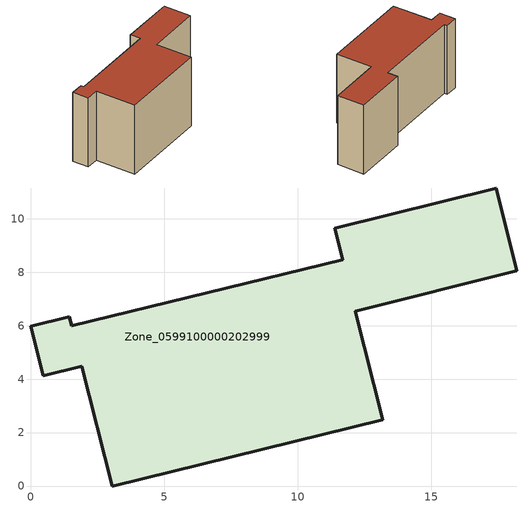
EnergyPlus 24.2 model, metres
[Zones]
Zone_0599100000202999
 floor ground (C_G): 1.53,6 11.68,8.48 11.38,9.65 17.43,11.16 18.2,8.06 12.16,6.55 13.18,2.48 3.05,0 1.91,4.49 0.46,4.12 0,5.98 1.45,6.34 z0
 wall outside (C_F): 18.2,8.06 17.43,11.16 11.38,9.65 11.68,8.48 1.53,6 1.45,6.34 0,5.98 0.46,4.12 1.91,4.49 3.05,0 13.18,2.48 12.16,6.55 18.2,8.06 z0:8.44
 roof outside (C_R): 0.46,4.12 1.91,4.49 3.05,0 13.18,2.48 12.16,6.55 18.2,8.06 17.43,11.16 11.38,9.65 11.68,8.48 1.53,6 1.45,6.34 0,5.98 z8.44
[BUILDING]
Pand.0599100000202999: North Axis=0; Terrain=City; Loads Convergence Tolerance Value=0.04; Temperature Convergence Tolerance Value=0.4; Solar Distribution=FullExterior; Maximum Number of Warmup Days=25; Minimum Number of Warmup Days=1
[Site:Location]
Rotterdam.The.Hague.AP_ZH_NLD Design_Conditions: Latitude=51.96; Longitude=4.45; Time Zone=1; Elevation=-4.5
[SITE:GROUNDTEMPERATURE:BUILDINGSURFACE]
18, 18, 18, 18, 18, 18, 18, 18, 18, 18, 18, 18
[MATERIAL] Thermal Absorptance=0.9; Solar Absorptance=0.7; Visible Absorptance=0.7
Name | Roughness | Thickness | Conductivity | Density | Specific Heat
G.TI.1975-1991 | MediumSmooth | 0.15 | 0.288461 | 540 | 1210
F.TI.1975-1991 | Rough | 0.3 | 0.230769 | 1920 | 840
R.TI.1975-1991 | MediumRough | 0.2 | 0.153846 | 1500 | 1000
[CONSTRUCTION]
C_G: G.TI.1975-1991
C_F: F.TI.1975-1991
C_R: R.TI.1975-1991
[ZONE]
Zone_0599100000202999: Type=1; Multiplier=1; Ceiling Height=Autocalculate; Volume=Autocalculate; Floor Area=autocalculate; Part of Total Floor Area=Yes
[ZONEINFILTRATION:DESIGNFLOWRATE]
Infil_Zone_0599100000202999: Zone or ZoneList or Space or SpaceList=Zone_0599100000202999; Schedule=AlwaysOn; Design Flow Rate Calculation Method=Flow/Area; Flow Rate per Floor Area=0.003; Constant Term Coefficient=1; Temperature Term Coefficient=0; Velocity Term Coefficient=0; Velocity Squared Term Coefficient=0
[HVACTEMPLATE:ZONE:IDEALLOADSAIRSYSTEM]
Zone_0599100000202999: Maximum Heating Supply Air Temperature=50; Minimum Cooling Supply Air Temperature=13; Maximum Heating Supply Air Humidity Ratio=0.0156; Minimum Cooling Supply Air Humidity Ratio=0.0077; Heating Limit=NoLimit; Cooling Limit=NoLimit; Dehumidification Control Type=ConstantSensibleHeatRatio; Cooling Sensible Heat Ratio=0.7; Dehumidification Setpoint=60; Humidification Control Type=None; Humidification Setpoint=30; Outdoor Air Method=None; Outdoor Air Flow Rate per Person=0.00944; Outdoor Air Flow Rate per Zone Floor Area=0; Outdoor Air Flow Rate per Zone=0; Demand Controlled Ventilation Type=None; Outdoor Air Economizer Type=NoEconomizer; Heat Recovery Type=None; Sensible Heat Recovery Effectiveness=0.7; Latent Heat Recovery Effectiveness=0.65
[ZONECONTROL:THERMOSTAT]
ThermostatControl_Zone_0599100000202999: Zone or ZoneList=Zone_0599100000202999; Control Type Schedule=DualSetpointControlType; Control 1=Thermostat_Zone_0599100000202999; Temperature Difference Between Cutout And Setpoint=0
[THERMOSTATSETPOINT:DUALSETPOINT]
Thermostat_Zone_0599100000202999: Heating Setpoint Temperature Schedule=HeatingSetpoint_Zone_0599100000202999; Cooling Setpoint Temperature Schedule=CoolingSetpoint_Zone_0599100000202999
[SCHEDULE:COMPACT]
HeatingSetpoint_Zone_0599100000202999: Through: 12/31, For: AllDays, Until: 24:00, 21
CoolingSetpoint_Zone_0599100000202999: Through: 12/31, For: AllDays, Until: 24:00, 24
DualSetpointControlType: Through: 12/31, For: AllDays, Until: 24:00, 4
AlwaysOn: Through: 12/31, For: AllDays, Until: 24:00, 1
